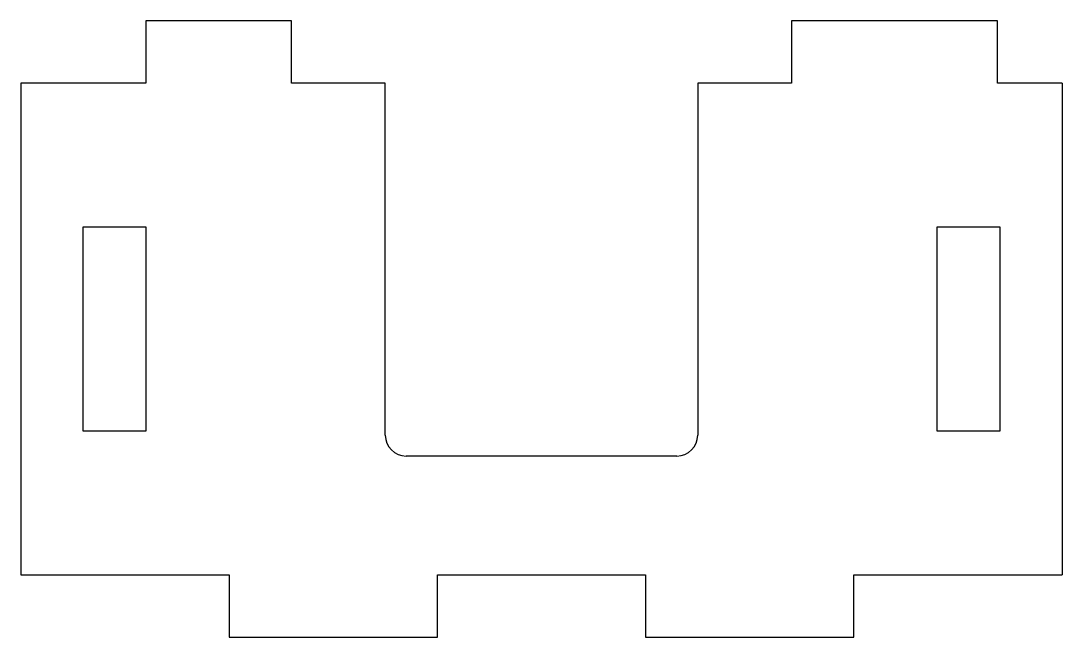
# Model space of a CAD drawing. Extents: x 0 to 50, y 3 to 32.6.
import ezdxf

# ---------------------------------------------------------------- set-up
doc = ezdxf.new("R2010")
doc.units = 0
doc.layers.get('0').update_dxf_attribs({"linetype": 'continuous'})

# ---------------------------------------------------------------- blocks, each defined once
blk = doc.blocks.new('FILLET001')
at = {"color": 0}
for p, q in [((13, 32.6), (6, 32.6)), ((6, 32.6), (6, 29.6)), ((13, 29.6), (13, 32.6)), ((37, 32.6), (37, 29.6)), ((46.9, 32.6), (37, 32.6)), ((46.9, 29.6), (46.9, 32.6)), ((6, 29.6), (0, 29.6)), ((0, 29.6), (0, 6)), ((17.5, 29.6), (13, 29.6)), ((17.5, 12.7), (17.5, 29.6)), ((32.5, 29.6), (32.5, 12.7)), ((37, 29.6), (32.5, 29.6)), ((50, 29.6), (46.9, 29.6)), ((50, 29.6), (50, 6)), ((3, 22.7), (6, 22.7)), ((3, 12.9), (3, 22.7)), ((6, 22.7), (6, 12.9)), ((44, 22.7), (47, 22.7)), ((44, 12.9), (44, 22.7)), ((47, 22.7), (47, 12.9)), ((6, 12.9), (3, 12.9)), ((47, 12.9), (44, 12.9)), ((31.5, 11.7), (18.5, 11.7)), ((0, 6), (10, 6)), ((10, 6), (10, 3)), ((20, 6), (30, 6)), ((20, 3), (20, 6)), ((30, 6), (30, 3)), ((40, 6), (50, 6)), ((40, 3), (40, 6)), ((10, 3), (20, 3)), ((30, 3), (40, 3))]:
    blk.add_line(p, q, dxfattribs=at)
for centre, start, end in [((18.5, 12.7), -180, -90), ((31.5, 12.7), -90, 0)]:
    blk.add_arc(centre, 1, start, end, dxfattribs=at)

msp = doc.modelspace()

# ---------------------------------------------------------------- block references
at = {"color": 0}
msp.add_blockref('FILLET001', (0, 0), dxfattribs=at)

doc.saveas('drawing.dxf')
